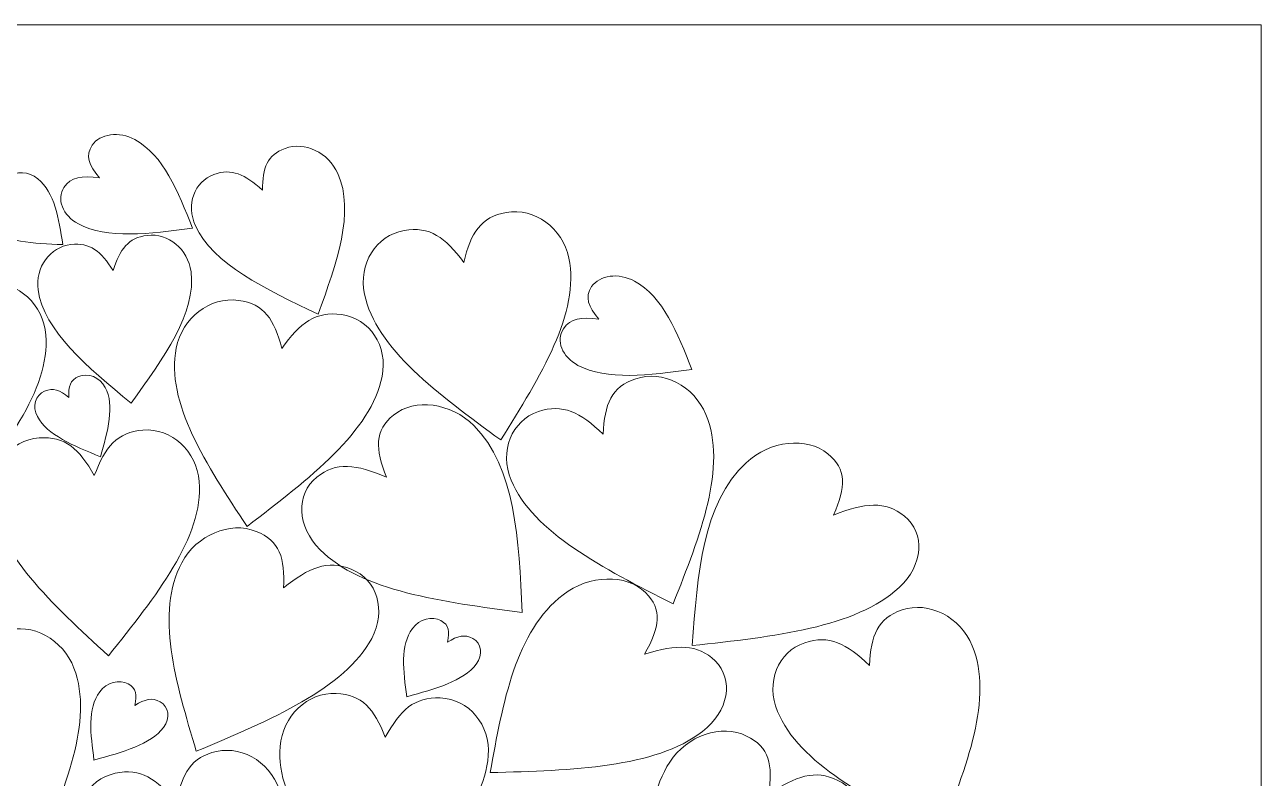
# Model space of a CAD drawing. Header units: centimetres. Extents: x -43.7 to 54.4, y -36.3 to 40.
# Drawn here: x -21.55 to 4.7, y 24.01 to 40 of the extents above; entities that cross this region are included whole.
import ezdxf

# ---------------------------------------------------------------- set-up
doc = ezdxf.new("R2010")
doc.units = ezdxf.units.CM
doc.header["$MEASUREMENT"] = 0
doc.layers.add('Layer 1', color=7, linetype='Continuous')

msp = doc.modelspace()

# ---------------------------------------------------------------- linework, layer by layer
at = {"layer": 'Layer 1', "color": 1, "lineweight": 9}
msp.add_open_spline([(4.699, -36.30244), (4.699, -36.30244), (-43.73844, -36.30244), (-43.73844, -36.30244), (-43.73844, -36.30244), (-43.73844, -36.30244), (-43.73844, 40.00038), (-43.73844, 40.00038), (-43.73844, 40.00038), (-43.73844, 40.00038), (4.699, 40.00038), (4.699, 40.00038), (4.699, 40.00038), (4.699, 40.00038), (4.699, -36.30244), (4.699, -36.30244)], degree=3, knots=[0, 0, 0, 0, 0.2, 0.2, 0.2, 0.2, 0.4, 0.4, 0.4, 0.4, 0.6, 0.6, 0.6, 0.6, 1, 1, 1, 1], dxfattribs=at)
at = {"layer": 'Layer 1', "color": 5, "lineweight": 9}
for points in [[(-19.96304, 36.74932), (-20.19165, 37.02519), (-20.26848, 37.21907), (-20.11866, 37.44273), (-20.11866, 37.44273), (-19.95326, 37.68968), (-19.54708, 37.74313), (-19.21199, 37.562), (-19.21199, 37.562), (-18.60496, 37.23391), (-18.29759, 36.45848), (-17.99019, 35.68304), (-17.99019, 35.68304), (-18.89688, 35.56376), (-19.80353, 35.44451), (-20.41058, 35.77258), (-20.41058, 35.77258), (-20.74564, 35.95368), (-20.88337, 36.30109), (-20.71794, 36.548), (-20.71794, 36.548), (-20.56813, 36.7717), (-20.34147, 36.80151), (-19.96304, 36.74932)], [(-16.50681, 36.48988), (-16.50026, 36.96465), (-16.40251, 37.23665), (-16.0246, 37.37513), (-16.0246, 37.37513), (-15.60739, 37.52802), (-15.10536, 37.28876), (-14.904, 36.84106), (-14.904, 36.84106), (-14.53923, 36.03002), (-14.93025, 34.94199), (-15.32129, 33.85399), (-15.32129, 33.85399), (-16.44188, 34.38805), (-17.56246, 34.92213), (-17.92723, 35.73316), (-17.92723, 35.73316), (-18.12859, 36.18085), (-17.95341, 36.66829), (-17.53621, 36.82118), (-17.53621, 36.82118), (-17.15831, 36.95968), (-16.87816, 36.82616), (-16.50681, 36.48988)], [(-21.89571, 36.2783), (-22.00607, 36.48951), (-22.02771, 36.62797), (-21.89359, 36.75937), (-21.89359, 36.75937), (-21.74553, 36.90446), (-21.46639, 36.8918), (-21.27052, 36.73116), (-21.27052, 36.73116), (-20.9157, 36.44012), (-20.82911, 35.88629), (-20.74251, 35.33243), (-20.74251, 35.33243), (-21.36558, 35.36065), (-21.98865, 35.38889), (-22.34348, 35.67992), (-22.34348, 35.67992), (-22.53934, 35.84056), (-22.57813, 36.08867), (-22.43006, 36.23375), (-22.43006, 36.23375), (-22.29595, 36.36516), (-22.14018, 36.35811), (-21.89571, 36.2783)], [(-12.23043, 34.95541), (-12.08012, 35.58323), (-11.86941, 35.92111), (-11.32714, 36.01699), (-11.32714, 36.01699), (-10.72849, 36.12283), (-10.13437, 35.68914), (-10.00099, 35.04893), (-10.00099, 35.04893), (-9.75935, 33.88917), (-10.60222, 32.53764), (-11.4451, 31.1861), (-11.4451, 31.1861), (-12.77125, 32.15416), (-14.09739, 33.12221), (-14.33904, 34.28199), (-14.33904, 34.28199), (-14.47242, 34.92219), (-14.09483, 35.52767), (-13.49618, 35.63351), (-13.49618, 35.63351), (-12.95392, 35.72937), (-12.62238, 35.48738), (-12.23043, 34.95541)], [(-19.67217, 34.78186), (-19.52772, 35.23925), (-19.35414, 35.48001), (-18.94859, 35.52833), (-18.94859, 35.52833), (-18.50088, 35.58166), (-18.08526, 35.23678), (-18.02085, 34.75851), (-18.02085, 34.75851), (-17.90421, 33.89208), (-18.59862, 32.92897), (-19.29302, 31.96588), (-19.29302, 31.96588), (-20.22076, 32.7357), (-21.14847, 33.50553), (-21.26514, 34.37198), (-21.26514, 34.37198), (-21.32952, 34.85025), (-21.01844, 35.28172), (-20.57073, 35.33506), (-20.57073, 35.33506), (-20.16519, 35.38336), (-19.93326, 35.19092), (-19.67217, 34.78186)], [(-9.36006, 33.7474), (-9.58866, 34.02327), (-9.66551, 34.21713), (-9.51567, 34.44081), (-9.51567, 34.44081), (-9.35027, 34.68776), (-8.94407, 34.74118), (-8.60901, 34.56009), (-8.60901, 34.56009), (-8.00198, 34.232), (-7.6946, 33.45657), (-7.3872, 32.68112), (-7.3872, 32.68112), (-8.29388, 32.56184), (-9.20056, 32.44259), (-9.80758, 32.77066), (-9.80758, 32.77066), (-10.14265, 32.95176), (-10.28037, 33.29917), (-10.11497, 33.5461), (-10.11497, 33.5461), (-9.96515, 33.76978), (-9.73848, 33.79961), (-9.36006, 33.7474)], [(-23.32994, 33.54262), (-23.10048, 34.15154), (-22.84801, 34.46635), (-22.29695, 34.50778), (-22.29695, 34.50778), (-21.68859, 34.55352), (-21.15358, 34.06359), (-21.10273, 33.41423), (-21.10273, 33.41423), (-21.01059, 32.23783), (-22.02055, 30.97855), (-23.03051, 29.7193), (-23.03051, 29.7193), (-24.22472, 30.81287), (-25.41893, 31.90642), (-25.51107, 33.08283), (-25.51107, 33.08283), (-25.56193, 33.73219), (-25.10948, 34.29635), (-24.50113, 34.34208), (-24.50113, 34.34208), (-23.95009, 34.38352), (-23.65151, 34.11012), (-23.32994, 33.54262)], [(-16.09208, 33.12767), (-15.70506, 33.671), (-15.37495, 33.92381), (-14.82853, 33.84844), (-14.82853, 33.84844), (-14.22531, 33.76523), (-13.83772, 33.17715), (-13.96338, 32.53573), (-13.96338, 32.53573), (-14.19103, 31.37376), (-15.5115, 30.36249), (-16.83197, 29.35122), (-16.83197, 29.35122), (-17.69711, 30.66393), (-18.56225, 31.97666), (-18.33459, 33.13863), (-18.33459, 33.13863), (-18.20893, 33.78004), (-17.61738, 34.23308), (-17.01414, 34.14989), (-17.01414, 34.14989), (-16.46774, 34.07452), (-16.25145, 33.74634), (-16.09208, 33.12767)], [(-20.61329, 32.08875), (-20.62606, 32.32106), (-20.58742, 32.45661), (-20.40731, 32.5342), (-20.40731, 32.5342), (-20.20848, 32.61988), (-19.95496, 32.51606), (-19.84145, 32.30243), (-19.84145, 32.30243), (-19.6358, 31.91545), (-19.79036, 31.37323), (-19.94493, 30.83103), (-19.94493, 30.83103), (-20.5108, 31.0628), (-21.07666, 31.29457), (-21.28231, 31.68158), (-21.28231, 31.68158), (-21.39582, 31.8952), (-21.32659, 32.1381), (-21.12773, 32.22378), (-21.12773, 32.22378), (-20.94764, 32.30138), (-20.80617, 32.24344), (-20.61329, 32.08875)], [(-9.27163, 31.30678), (-9.24178, 31.94792), (-9.09771, 32.312), (-8.58106, 32.4861), (-8.58106, 32.4861), (-8.01071, 32.67829), (-7.3431, 32.3378), (-7.09087, 31.7261), (-7.09087, 31.7261), (-6.63392, 30.61792), (-7.21022, 29.16157), (-7.78652, 27.70519), (-7.78652, 27.70519), (-9.27674, 28.46519), (-10.76693, 29.2252), (-11.22389, 30.33337), (-11.22389, 30.33337), (-11.47612, 30.94508), (-11.21794, 31.59754), (-10.64759, 31.78973), (-10.64759, 31.78973), (-10.13096, 31.96382), (-9.75842, 31.77382), (-9.27163, 31.30678)], [(-13.87103, 30.39504), (-14.10992, 31.00112), (-14.12732, 31.38646), (-13.71911, 31.71561), (-13.71911, 31.71561), (-13.26846, 32.07899), (-12.50579, 31.9783), (-12.01674, 31.49089), (-12.01674, 31.49089), (-11.13076, 30.60787), (-11.06116, 29.06654), (-10.99158, 27.52521), (-10.99158, 27.52521), (-12.69396, 27.74994), (-14.39635, 27.97468), (-15.28232, 28.8577), (-15.28232, 28.8577), (-15.77138, 29.34512), (-15.80256, 30.03565), (-15.35191, 30.39901), (-15.35191, 30.39901), (-14.94372, 30.72816), (-14.51812, 30.67198), (-13.87103, 30.39504)], [(-20.0734, 30.43057), (-19.84395, 31.03947), (-19.59147, 31.35429), (-19.04041, 31.39572), (-19.04041, 31.39572), (-18.43206, 31.44145), (-17.89706, 30.95153), (-17.84619, 30.30217), (-17.84619, 30.30217), (-17.75406, 29.12575), (-18.76401, 27.8665), (-19.77397, 26.60722), (-19.77397, 26.60722), (-20.9682, 27.7008), (-22.1624, 28.79438), (-22.25452, 29.97077), (-22.25452, 29.97077), (-22.30538, 30.62013), (-21.85293, 31.18428), (-21.24459, 31.23002), (-21.24459, 31.23002), (-20.69355, 31.27145), (-20.39498, 30.99806), (-20.0734, 30.43057)], [(-4.3815, 29.59249), (-3.7169, 29.85335), (-3.2831, 29.90098), (-2.87701, 29.56977), (-2.87701, 29.56977), (-2.4287, 29.20415), (-2.47843, 28.52529), (-2.98799, 28.05451), (-2.98799, 28.05451), (-3.91112, 27.20162), (-5.64641, 27.01109), (-7.3817, 26.82057), (-7.3817, 26.82057), (-7.2707, 28.33586), (-7.1597, 29.85112), (-6.23657, 30.70401), (-6.23657, 30.70401), (-5.72701, 31.1748), (-4.9496, 31.26017), (-4.50131, 30.89453), (-4.50131, 30.89453), (-4.09524, 30.56335), (-4.12297, 30.18454), (-4.3815, 29.59249)], [(-16.0575, 28.0454), (-15.52074, 28.4785), (-15.12636, 28.64485), (-14.62228, 28.44413), (-14.62228, 28.44413), (-14.06579, 28.22255), (-13.86928, 27.56474), (-14.18359, 26.97587), (-14.18359, 26.97587), (-14.75303, 25.90897), (-16.33063, 25.24353), (-17.9082, 24.57807), (-17.9082, 24.57807), (-18.34689, 26.04637), (-18.78556, 27.51465), (-18.21613, 28.58153), (-18.21613, 28.58153), (-17.90179, 29.17043), (-17.19505, 29.46855), (-16.63857, 29.24696), (-16.63857, 29.24696), (-16.13449, 29.04628), (-16.02483, 28.6792), (-16.0575, 28.0454)], [(-8.39182, 26.6424), (-7.70283, 26.84821), (-7.26589, 26.86043), (-6.89607, 26.49768), (-6.89607, 26.49768), (-6.4878, 26.09721), (-6.60812, 25.42529), (-7.16462, 24.99786), (-7.16462, 24.99786), (-8.1728, 24.22348), (-9.92058, 24.17461), (-11.66838, 24.12571), (-11.66838, 24.12571), (-11.39982, 25.62558), (-11.13127, 27.12541), (-10.12309, 27.89976), (-10.12309, 27.89976), (-9.56658, 28.3272), (-8.78358, 28.3491), (-8.37532, 27.94865), (-8.37532, 27.94865), (-8.00551, 27.5859), (-8.07265, 27.21094), (-8.39182, 26.6424)], [(-3.61791, 26.39933), (-3.58807, 27.04045), (-3.444, 27.40453), (-2.92735, 27.57862), (-2.92735, 27.57862), (-2.357, 27.77083), (-1.68939, 27.43034), (-1.43715, 26.81864), (-1.43715, 26.81864), (-0.9802, 25.71046), (-1.55651, 24.2541), (-2.13282, 22.79773), (-2.13282, 22.79773), (-3.62302, 23.55772), (-5.11323, 24.31773), (-5.57017, 25.42592), (-5.57017, 25.42592), (-5.82241, 26.03761), (-5.56423, 26.69007), (-4.99388, 26.88226), (-4.99388, 26.88226), (-4.47726, 27.05636), (-4.10469, 26.86636), (-3.61791, 26.39933)], [(-22.69784, 25.97208), (-22.64887, 26.61231), (-22.49398, 26.97291), (-21.97232, 27.13495), (-21.97232, 27.13495), (-21.39642, 27.31382), (-20.73919, 26.95793), (-20.50532, 26.34059), (-20.50532, 26.34059), (-20.08161, 25.22219), (-20.7012, 23.77972), (-21.32079, 22.33723), (-21.32079, 22.33723), (-22.78779, 23.13159), (-24.25477, 23.92596), (-24.67849, 25.04437), (-24.67849, 25.04437), (-24.91238, 25.66172), (-24.6348, 26.30795), (-24.05892, 26.48682), (-24.05892, 26.48682), (-23.53727, 26.64885), (-23.17052, 26.45026), (-22.69784, 25.97208)], [(-12.57612, 26.89547), (-12.35834, 27.02654), (-12.20715, 27.06836), (-12.03798, 26.97352), (-12.03798, 26.97352), (-11.85121, 26.86881), (-11.81899, 26.6239), (-11.96603, 26.42683), (-11.96603, 26.42683), (-12.23244, 26.06986), (-12.8372, 25.90255), (-13.44195, 25.73525), (-13.44195, 25.73525), (-13.51388, 26.28192), (-13.58582, 26.82861), (-13.31941, 27.18559), (-13.31941, 27.18559), (-13.17235, 27.38264), (-12.90142, 27.45759), (-12.71466, 27.3529), (-12.71466, 27.3529), (-12.54548, 27.25806), (-12.5275, 27.12139), (-12.57612, 26.89547)], [(-19.21513, 25.55191), (-18.99735, 25.68297), (-18.84616, 25.72479), (-18.67698, 25.62995), (-18.67698, 25.62995), (-18.49022, 25.52525), (-18.45799, 25.28033), (-18.60504, 25.08328), (-18.60504, 25.08328), (-18.87146, 24.72629), (-19.47621, 24.55898), (-20.08096, 24.39167), (-20.08096, 24.39167), (-20.15289, 24.93835), (-20.22482, 25.48502), (-19.95841, 25.84201), (-19.95841, 25.84201), (-19.81137, 26.03905), (-19.54043, 26.11404), (-19.35367, 26.00931), (-19.35367, 26.00931), (-19.18449, 25.91448), (-19.16651, 25.77782), (-19.21513, 25.55191)], [(-13.89794, 24.87649), (-13.57861, 25.45305), (-13.28086, 25.73539), (-12.72845, 25.71173), (-12.72845, 25.71173), (-12.11863, 25.68561), (-11.66232, 25.13722), (-11.70992, 24.48766), (-11.70992, 24.48766), (-11.79617, 23.31091), (-12.9872, 22.18149), (-14.17822, 21.05205), (-14.17822, 21.05205), (-15.19676, 22.27613), (-16.21529, 23.50022), (-16.12904, 24.67697), (-16.12904, 24.67697), (-16.08144, 25.32653), (-15.54786, 25.83252), (-14.93804, 25.80639), (-14.93804, 25.80639), (-14.38565, 25.78273), (-14.13102, 25.47672), (-13.89794, 24.87649)], [(-5.75626, 23.66395), (-5.18208, 24.05789), (-4.77391, 24.19598), (-4.28958, 23.96044), (-4.28958, 23.96044), (-3.75488, 23.70042), (-3.61846, 23.0309), (-3.985, 22.46596), (-3.985, 22.46596), (-4.64908, 21.44256), (-6.28179, 20.8902), (-7.91452, 20.33783), (-7.91452, 20.33783), (-8.21907, 21.8323), (-8.52362, 23.32677), (-7.85955, 24.35019), (-7.85955, 24.35019), (-7.49299, 24.91511), (-6.76154, 25.16258), (-6.22685, 24.90255), (-6.22685, 24.90255), (-5.74253, 24.66703), (-5.66641, 24.29341), (-5.75626, 23.66395)], [(-18.33221, 23.4806), (-18.2118, 24.11343), (-18.01727, 24.45877), (-17.48002, 24.57456), (-17.48002, 24.57456), (-16.8869, 24.70239), (-16.27275, 24.29098), (-16.10914, 23.65627), (-16.10914, 23.65627), (-15.81275, 22.50642), (-16.59082, 21.12498), (-17.3689, 19.74355), (-17.3689, 19.74355), (-18.73978, 20.66185), (-20.11065, 21.58015), (-20.40705, 22.73001), (-20.40705, 22.73001), (-20.57066, 23.36471), (-20.22209, 23.98359), (-19.62899, 24.11142), (-19.62899, 24.11142), (-19.09175, 24.22721), (-18.74902, 23.99762), (-18.33221, 23.4806)]]:
    msp.add_open_spline(points, degree=3, knots=[0, 0, 0, 0, 0.14285714, 0.14285714, 0.14285714, 0.14285714, 0.28571429, 0.28571429, 0.28571429, 0.28571429, 0.42857143, 0.42857143, 0.42857143, 0.42857143, 0.57142857, 0.57142857, 0.57142857, 0.57142857, 0.71428571, 0.71428571, 0.71428571, 0.71428571, 1, 1, 1, 1], dxfattribs=at)

doc.saveas('drawing.dxf')
